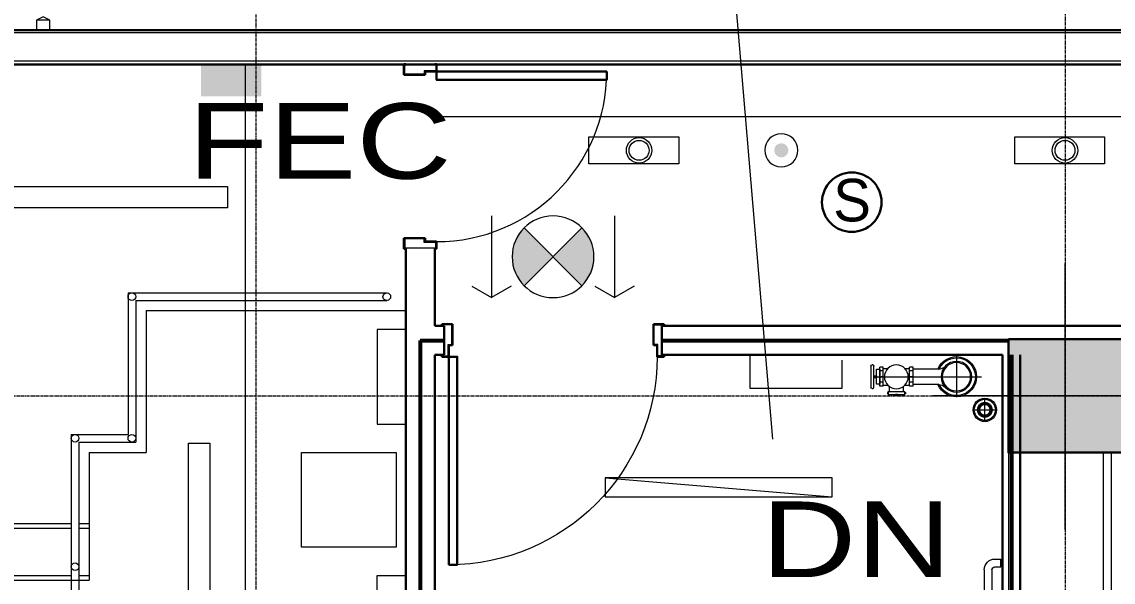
# Model space of a CAD drawing. Header units: inches. Extents: x -40190 to 0, y -3216 to 2257.
# Drawn here: x -30225.2 to -29994.6, y 981.7 to 1100.2 of the extents above; entities that cross this region are included whole.
import ezdxf
from ezdxf.enums import TextEntityAlignment as Align

# ---------------------------------------------------------------- set-up
doc = ezdxf.new("R2010")
doc.units = ezdxf.units.IN
doc.header["$LTSCALE"] = 0.5
doc.header["$MEASUREMENT"] = 0
for name, pattern in [('A113$0$CENTER', [2, 1.25, -0.25, 0.25, -0.25]), ('A113$0$DGN Style 2', [173.538547, 104.123128, -69.415419]), ('A113$0$DGN Style 3', [242.953966, 173.538547, -69.415419]), ('A113$0$DGN Style 4', [277.835214, 138.830838, -69.415419, 0.173539, -69.415419])]:
    doc.linetypes.add(name, pattern=pattern)
for name, color, linetype in [('A113$0$A-ANNO-IDEN', 8, 'Continuous'), ('A113$0$A-ANNO-PATT-1-12', 8, 'Continuous'), ('A113$0$A-ANNO-PATT-13-14', 8, 'Continuous'), ('A113$0$A-ANNO-TEXT', 8, 'Continuous'), ('A113$0$A-COLS-COLS13-14', 8, 'Continuous'), ('A113$0$A-DOOR', 8, 'Continuous'), ('A113$0$A-DOOR-FRAM', 8, 'Continuous'), ('A113$0$A-EQPM-FEC', 8, 'Continuous'), ('A113$0$A-FLOR-CURB', 8, 'Continuous'), ('A113$0$A-FLOR-HRAL', 8, 'Continuous'), ('A113$0$A-FLOR-SLEEVE', 8, 'Continuous'), ('A113$0$A-FLOR-SPRK', 8, 'Continuous'), ('A113$0$A-FLOR-STRS', 8, 'Continuous'), ('A113$0$A-GRID-COLS', 8, 'Continuous'), ('A113$0$A-GRID-GRDP0-15', 8, 'Continuous'), ('A113$0$A-WALL-FIRE', 8, 'Continuous'), ('A113$0$A-WALL-FULL-EXTR', 8, 'Continuous'), ('A113$0$A-WALL-FULL-INTR', 8, 'Continuous'), ('A113$0$E-ELEC-WIND-WASH', 8, 'Continuous'), ('A113$0$E-PANEL', 8, 'Continuous'), ('A113$0$S-BEAM', 8, 'Continuous'), ('A613$0$A-CLNG-LITE', 3, 'Continuous'), ('A613$0$A-CLNG-PATT', 8, 'Continuous'), ('A613$0$A-CLNG-SPNK', 8, 'Continuous'), ('A613$0$br613 - E-Lite', 8, 'Continuous'), ('A613$0$br613 - Level 36', 8, 'Continuous'), ('A613$0$Level 30', 8, 'Continuous'), ('XREF', 7, 'Continuous')]:
    doc.layers.add(name, color=color, linetype=linetype)
doc.styles.add('A113$0$style-Arial', font='arial.ttf')
doc.styles.add('A613$0$style-Arial', font='arial.ttf')

# ---------------------------------------------------------------- blocks, each defined once
blk = doc.blocks.new('*U585')
at = {"layer": 'A113$0$E-ELEC-WIND-WASH', "linetype": 'A113$0$DGN Style 3', "lineweight": 13, "flags": 128}
blk.add_lwpolyline([(1.44, 1.01), (0.01, 1.72), (-1.42, 1.01)], dxfattribs=at)
at = {"layer": 'A113$0$E-ELEC-WIND-WASH', "linetype": 'A113$0$DGN Style 3', "lineweight": 13}
blk.add_3dface([(-1.42, -1.08), (1.44, -1.08), (1.44, 1.01), (-1.42, 1.01)], dxfattribs=at)
blk = doc.blocks.new('A113$0$36D478_20')
at = {"layer": 'A113$0$A-DOOR', "linetype": 'Continuous', "lineweight": 0}
blk.add_arc((6.5, -0.85), 36, 270, 0, dxfattribs=at)
at = {"layer": 'A113$0$A-DOOR', "linetype": 'Continuous', "lineweight": 30}
blk.add_3dface([(42.5, -0.85), (42.5, -2.6), (6.5, -2.6), (6.5, -0.85)], dxfattribs=at)
at = {"layer": 'A113$0$A-DOOR-FRAM', "linetype": 'Continuous', "lineweight": 30}
for p, q in [((-0.37, -1.6), (-0.37, 0.65)), ((-0.37, 0.65), (0, 0.65)), ((6.5, 0.65), (6.12, 0.65)), ((6.5, 0.65), (6.5, -0.85)), ((4.08, -1.6), (-0.37, -1.6)), ((6.5, -0.85), (4.08, -0.85)), ((4.08, -0.85), (4.08, -1.6)), ((-0.37, -36.1), (-0.37, -38.35)), ((4.08, -36.1), (-0.37, -36.1)), ((4.08, -36.85), (4.08, -36.1)), ((6.5, -36.85), (4.08, -36.85)), ((6.5, -38.35), (6.5, -36.85)), ((-0.37, -38.35), (0, -38.35)), ((6.5, -38.35), (6.12, -38.35))]:
    blk.add_line(p, q, dxfattribs=at)
at = {"layer": 'A113$0$A-DOOR-FRAM', "linetype": 'Continuous', "lineweight": 13}
for p, q in [((-0.22, -1.45), (-0.22, 0.5)), ((-0.22, 0.5), (0, 0.5)), ((0, 0.5), (0, 0.65)), ((6.12, 0.65), (6.12, 0.5)), ((6.35, 0.5), (6.12, 0.5)), ((6.35, 0.5), (6.35, -0.7)), ((3.93, -1.45), (-0.22, -1.45)), ((6.35, -0.7), (3.93, -0.7)), ((3.93, -0.7), (3.93, -1.45)), ((3.93, -36.25), (-0.22, -36.25)), ((-0.22, -36.25), (-0.22, -38.2)), ((3.93, -37), (3.93, -36.25)), ((-0.22, -38.2), (0, -38.2)), ((0, -38.2), (0, -38.35)), ((6.35, -37), (3.93, -37)), ((6.12, -38.35), (6.12, -38.2)), ((6.35, -38.2), (6.12, -38.2)), ((6.35, -38.2), (6.35, -37))]:
    blk.add_line(p, q, dxfattribs=at)
blk = doc.blocks.new('*U602')
at = {"layer": 'A113$0$A-FLOR-SLEEVE', "linetype": 'Continuous', "lineweight": 13}
for radius in [2.48, 2.23]:
    blk.add_circle((23.59, -4.57), radius, dxfattribs=at)
at = {"layer": 'A113$0$A-FLOR-SLEEVE', "linetype": 'Continuous', "lineweight": 13, "extrusion": (0, 0, -1)}
for radius, start, end in [(4.25, 22.4795, 337.5205), (4, 23.9695, 336.0305)]:
    blk.add_arc((-17.59, 2.43), radius, start, end, dxfattribs=at)
at = {"layer": 'A113$0$A-FLOR-SPRK', "linetype": 'A113$0$DGN Style 4', "lineweight": 0}
for p, q in [((17.59, 6.76), (17.59, 2.43)), ((0.2, 2.43), (17.59, 2.43)), ((17.59, 2.43), (22.87, 2.43)), ((17.59, 2.43), (17.59, -1.9)), ((23.59, -7.05), (23.59, -2.1)), ((21.11, -4.57), (26.06, -4.57))]:
    blk.add_line(p, q, dxfattribs=at)
at = {"layer": 'A113$0$A-FLOR-SPRK', "linetype": 'Continuous', "lineweight": 13}
for p, q in [((1.39, 0.43), (1.39, 4.45)), ((2.14, 4.43), (1.39, 4.43)), ((2.12, 3.69), (1.39, 3.69)), ((2.12, 2.42), (1.39, 2.42)), ((2.14, 0.43), (2.14, 4.43)), ((2.14, 4.18), (3.08, 4.18)), ((6.67, 4.18), (7.68, 4.18)), ((7.68, 0.43), (7.68, 4.45)), ((8.43, 4.43), (7.68, 4.43)), ((8.41, 3.69), (7.68, 3.69)), ((8.41, 2.42), (7.68, 2.42)), ((8.43, 0.43), (8.43, 4.43)), ((13.9, 4.05), (8.43, 4.05)), ((2.12, 1.27), (1.37, 1.27)), ((2.14, 1.27), (1.39, 1.27)), ((2.14, 0.43), (1.39, 0.43)), ((2.14, 0.68), (3.08, 0.68)), ((3.43, -0.66), (3.43, 0.34)), ((6.43, -0.66), (6.43, 0.45)), ((6.69, 0.68), (7.68, 0.68)), ((8.41, 1.27), (7.66, 1.27)), ((8.43, 1.27), (7.68, 1.27)), ((8.43, 0.43), (7.68, 0.43)), ((13.9, 0.8), (8.43, 0.8)), ((3.18, -0.66), (6.68, -0.66)), ((3.18, -1.34), (3.18, -0.66)), ((3.18, -1.34), (6.68, -1.34)), ((6.68, -1.34), (6.68, -0.66))]:
    blk.add_line(p, q, dxfattribs=at)
at = {"layer": 'A113$0$A-FLOR-SPRK', "linetype": 'Continuous', "lineweight": 13, "flags": 128}
for points in [[(-0.49, 4.68), (-0.49, 0.17)], [(-0.09, 4.93), (-0.24, 4.93)], [(0.16, 0.17), (0.16, 4.68)], [(-0.24, -0.08), (-0.09, -0.08)]]:
    blk.add_lwpolyline(points, dxfattribs=at)
at = {"layer": 'A113$0$A-FLOR-SPRK', "linetype": 'Continuous', "lineweight": 13, "extrusion": (0, 0, -1)}
for radius in [3.25, 3]:
    blk.add_circle((-17.59, 2.43), radius, dxfattribs=at)
at = {"layer": 'A113$0$A-FLOR-SPRK', "linetype": 'Continuous', "lineweight": 30}
for radius in [1.48, 1.23]:
    blk.add_circle((23.59, -4.57), radius, dxfattribs=at)
at = {"layer": 'A113$0$A-FLOR-SPRK', "linetype": 'Continuous', "lineweight": 13, "extrusion": (0, 0, -1)}
for centre, radius, start, end in [((0.24, 4.68), 0.25, 0, 90), ((0.09, 4.68), 0.25, 90, 180), ((0.24, 0.17), 0.25, 270, 0), ((-13.84, -1.07), 1.87, 91.6029, 136.2822)]:
    blk.add_arc(centre, radius, start, end, dxfattribs=at)
at = {"layer": 'A113$0$A-FLOR-SPRK', "linetype": 'Continuous', "lineweight": 13}
for centre, radius, start, end in [((13.84, 5.92), 1.87, 271.6029, 316.2822), ((-0.09, 0.17), 0.25, 270, 360)]:
    blk.add_arc(centre, radius, start, end, dxfattribs=at)
at = {"layer": 'A113$0$A-FLOR-SPRK', "linetype": 'Continuous', "lineweight": 13, "extrusion": (0, 0, -1)}
blk.add_ellipse((4.89, 2.41), major_axis=(0, -2.52), ratio=0.999989, dxfattribs=at)
at = {"layer": 'A113$0$A-FLOR-SPRK', "linetype": 'A113$0$DGN Style 2', "lineweight": 0}
for points in [[(-6.53, 7.05), (-26.06, 7.05), (-26.06, 0.01), (-6.53, 0.01)], [(-3.84, 7.05), (-3.84, 7.05), (-3.84, 7.05)]]:
    blk.add_3dface(points, dxfattribs=at)
at = {"layer": 'A113$0$A-FLOR-SPRK', "linetype": 'Continuous', "lineweight": 13}
for points in [[(0.7, 2.18), (0.17, 2.18), (0.17, 2.62), (0.7, 2.62)], [(1.39, 0.86), (0.7, 0.86), (0.7, 4), (1.39, 4)], [(3.06, -1.15), (3.06, -0.87), (3.18, -0.87), (3.18, -1.15)], [(4.72, -1.34), (4.72, -1.49), (5.16, -1.49), (5.16, -1.34)], [(6.68, -1.15), (6.68, -0.87), (6.8, -0.87), (6.8, -1.15)]]:
    blk.add_3dface(points, dxfattribs=at)
blk = doc.blocks.new('*U604')
at = {"layer": 'A113$0$A-DOOR', "linetype": 'Continuous', "lineweight": 0, "extrusion": (0, 0, -1)}
blk.add_arc((22, 18.56), 44, 180, 270, dxfattribs=at)
at = {"layer": 'A113$0$A-DOOR', "linetype": 'Continuous', "lineweight": 30}
blk.add_3dface([(-22, -25.44), (-20.25, -25.44), (-20.25, 18.56), (-22, 18.56)], dxfattribs=at)
at = {"layer": 'A113$0$A-DOOR-FRAM', "linetype": 'Continuous', "lineweight": 30}
for p, q in [((-21.25, 25.44), (-23.5, 25.44)), ((-23.5, 25.44), (-23.5, 25.06)), ((-21.25, 20.98), (-21.25, 25.44)), ((21.25, 25.44), (23.5, 25.44)), ((21.25, 20.98), (21.25, 25.44)), ((23.5, 25.44), (23.5, 25.06)), ((-22, 18.56), (-22, 20.98)), ((-22, 20.98), (-21.25, 20.98)), ((22, 20.98), (21.25, 20.98)), ((22, 18.56), (22, 20.98)), ((-23.5, 18.56), (-23.5, 18.94)), ((-23.5, 18.56), (-22, 18.56)), ((23.5, 18.56), (22, 18.56)), ((23.5, 18.56), (23.5, 18.94))]:
    blk.add_line(p, q, dxfattribs=at)
at = {"layer": 'A113$0$A-DOOR-FRAM', "linetype": 'Continuous', "lineweight": 13}
for p, q in [((-23.35, 25.06), (-23.5, 25.06)), ((-21.4, 25.29), (-23.35, 25.29)), ((-23.35, 25.29), (-23.35, 25.06)), ((-21.4, 21.13), (-21.4, 25.29)), ((21.4, 21.13), (21.4, 25.29)), ((21.4, 25.29), (23.35, 25.29)), ((23.35, 25.29), (23.35, 25.06)), ((23.35, 25.06), (23.5, 25.06)), ((-22.15, 18.71), (-22.15, 21.13)), ((-22.15, 21.13), (-21.4, 21.13)), ((22.15, 21.13), (21.4, 21.13)), ((22.15, 18.71), (22.15, 21.13)), ((-23.5, 18.94), (-23.35, 18.94)), ((-23.35, 18.71), (-23.35, 18.94)), ((-23.35, 18.71), (-22.15, 18.71)), ((23.35, 18.71), (22.15, 18.71)), ((23.5, 18.94), (23.35, 18.94)), ((23.35, 18.71), (23.35, 18.94))]:
    blk.add_line(p, q, dxfattribs=at)
blk = doc.blocks.new('A113')
at = {"layer": 'A113$0$A-ANNO-IDEN', "lineweight": 0}
blk.add_line((-23335.4737, 1636.3996), (-23282.9138, 1011.9797), dxfattribs=at)
at = {"layer": 'A113$0$A-ANNO-PATT-1-12', "lineweight": 30}
blk.add_solid([(-23209.0239, 1009.1697, -4909.5523), (-23209.0239, 1033.1697, -4909.5523), (-23233.0239, 1009.1697, -4909.5523), (-23233.0239, 1033.1697, -4909.5523)], dxfattribs=at)
at = {"layer": 'A113$0$A-ANNO-PATT-13-14', "lineweight": 30, "extrusion": (0, 0, -1)}
blk.add_solid([(23209.0239, 1009.1489, 4909.5523), (23209.0239, 1033.1489, 4909.5523), (23233.0239, 1009.1489, 4909.5523), (23233.0239, 1033.1489, 4909.5523)], dxfattribs=at)
at = {"layer": 'A113$0$A-COLS-COLS13-14', "lineweight": 0}
for p, q in [((-23221.0239, 992.8748, -4909.5523), (-23221.0239, 1049.1489, -4909.5523)), ((-23221.0236, 992.8748, -4909.5523), (-23221.0236, 1049.1489, -4909.5523)), ((-23193.0239, 1021.1697, -4909.5523), (-23249.0239, 1021.1697, -4909.5523)), ((-23192.2739, 1021.1697, -4909.5523), (-23248.2739, 1021.1697, -4909.5523))]:
    blk.add_line(p, q, dxfattribs=at)
at = {"layer": 'A113$0$A-COLS-COLS13-14', "lineweight": 30}
blk.add_3dface([(-23233.0239, 1033.1489, -4909.5523), (-23209.0239, 1033.1489, -4909.5523), (-23209.0239, 1009.1489, -4909.5523), (-23233.0239, 1009.1489, -4909.5523)], dxfattribs=at)
at = {"layer": 'A113$0$A-EQPM-FEC', "lineweight": 13}
blk.add_solid([(-23390.8795, 1084.49, 1992.7541), (-23403.6295, 1084.49, 1992.7541), (-23390.8795, 1091.24, 1992.7541), (-23403.6295, 1091.24, 1992.7541)], dxfattribs=at)
at = {"layer": 'A113$0$A-FLOR-CURB', "lineweight": 0}
for p, q in [((-23729.1243, 1097.9901, 1992.7541), (-22922.8335, 1097.9901, 1992.7541)), ((-23456.0184, 1091.9901, 1992.7541), (-22922.8335, 1091.9901, 1992.7541))]:
    blk.add_line(p, q, dxfattribs=at)
at = {"layer": 'A113$0$A-FLOR-HRAL', "lineweight": 13}
for p, q in [((-23419.0861, 1042.9256, 1992.7541), (-23364.3405, 1042.9256, 1992.7541)), ((-23419.0861, 1042.9256, 1992.7541), (-23419.0861, 1012.985, 1992.7541)), ((-23367.8998, 1042.9256, 1992.7541), (-23364.3405, 1042.9256, 1992.7541)), ((-23417.4611, 1041.3006, 1992.7541), (-23364.3986, 1041.3006, 1992.7541)), ((-23417.4611, 1041.3006, 1992.7541), (-23417.4611, 1011.36, 1992.7541)), ((-23408.5939, 1041.3006, 1992.7541), (-23406.9611, 1041.3006, 1992.7541)), ((-23367.8998, 1041.3006, 1992.7541), (-23364.3986, 1041.3006, 1992.7541)), ((-23431.0811, 1012.985, 1992.7541), (-23431.0811, 971.985, 1992.7541)), ((-23431.0811, 1012.985, 1992.7541), (-23419.0861, 1012.985, 1992.7541)), ((-23429.4561, 1011.36, 1992.7541), (-23429.4561, 971.985, 1992.7541)), ((-23429.4561, 1011.36, 1992.7541), (-23417.4611, 1011.36, 1992.7541)), ((-23235.8984, 986.6186, 1992.7541), (-23234.6486, 986.6186, 1992.7541)), ((-23235.8984, 984.9707, 1992.7541), (-23234.6486, 984.9707, 1992.7541)), ((-23234.6486, 984.9707, 1992.7541), (-23234.6486, 986.6186, 1992.7541)), ((-23238.1484, 984.3431, 1992.7541), (-23238.1484, 853.2315, 1992.7541)), ((-23236.5234, 984.3431, 1992.7541), (-23236.5234, 853.2315, 1992.7541))]:
    blk.add_line(p, q, dxfattribs=at)
for centre in [(-23418.2736, 1042.1131, 1992.7541), (-23430.2686, 1012.1725, 1992.7541), (-23418.2736, 1012.1725, 1992.7541), (-23430.2686, 984.985, 1992.7541)]:
    blk.add_circle(centre, 0.8125, dxfattribs=at)
at = {"layer": 'A113$0$A-FLOR-HRAL', "lineweight": 13, "extrusion": (0, 0, -1)}
for centre, radius, start, end in [((23364.3986, 1042.1111, -1992.7541), 0.8146, 94.092187, 265.923029), ((23235.8984, 984.3686, -1992.7541), 2.25, 0.12651, 89.999997), ((23235.8984, 984.3457, -1992.7541), 0.625, 359.761896, 89.999997)]:
    blk.add_arc(centre, radius, start, end, dxfattribs=at)
at = {"layer": 'A113$0$A-FLOR-STRS', "lineweight": 13}
for p, q in [((-23415.2736, 1039.1697, 1992.7541), (-23360.3986, 1039.1697, 1992.7541)), ((-23415.2736, 1039.1697, 1992.7541), (-23415.2736, 1009.1725, 1992.7541)), ((-23367.8998, 1039.1697, 1992.7541), (-23360.3986, 1039.1697, 1992.7541)), ((-23427.2686, 1009.1725, 1992.7541), (-23415.2736, 1009.1725, 1992.7541)), ((-23427.2686, 1009.1725, 1992.7541), (-23427.2686, 982.1725, 1992.7541)), ((-23501.4578, 994.1725, 1992.7541), (-23431.0811, 994.1725, 1992.7541)), ((-23429.4561, 994.1725, 1992.7541), (-23427.2686, 994.1725, 1992.7541)), ((-23501.4578, 993.1725, 1992.7541), (-23431.0811, 993.1725, 1992.7541)), ((-23429.4561, 993.1725, 1992.7541), (-23427.2686, 993.1725, 1992.7541)), ((-23501.4578, 983.1725, 1992.7541), (-23431.0811, 983.1725, 1992.7541)), ((-23429.4561, 983.1725, 1992.7541), (-23427.2686, 983.1725, 1992.7541)), ((-23501.4578, 982.1725, 1992.7541), (-23427.2686, 982.1725, 1992.7541)), ((-23429.4561, 982.1725, 1992.7541), (-23427.2686, 982.1725, 1992.7541))]:
    blk.add_line(p, q, dxfattribs=at)
at = {"layer": 'A113$0$A-FLOR-STRS', "lineweight": 13, "extrusion": (0, 0, -1)}
blk.add_arc((23364.3986, 1042.1111, -1992.7541), 0.8146, 265.781464, 89.104329, dxfattribs=at)
at = {"layer": 'A113$0$A-GRID-COLS', "lineweight": 0}
blk.add_line((-23217.4113, 1021.1697, -4909.5523), (-23242.7081, 1021.1697, -4909.5523), dxfattribs=at)
at = {"layer": 'A113$0$A-GRID-GRDP0-15', "linetype": 'A113$0$CENTER', "lineweight": 0}
for p, q in [((-23221.0236, 2113.2362), (-23221.0236, -676.9055)), ((-23392.0337, 367.1574), (-23392.0337, 2029.5617)), ((-23884.5631, 1021.1697), (-20452.7577, 1021.1697))]:
    blk.add_line(p, q, dxfattribs=at)
at = {"layer": 'A113$0$A-WALL-FIRE', "lineweight": 53}
for p, q in [((-23357.3361, 1032.852, 1992.7541), (-23352.2736, 1032.852, 1992.7541)), ((-23357.3361, 1032.852, 1992.7541), (-23357.3361, 805.9368, 1992.7541)), ((-23306.2717, 1032.8572, 1992.7541), (-23233.0239, 1032.8572, 1992.7541)), ((-23232.3986, 1029.7947, 1992.7541), (-23232.3986, 776.9229, 1992.7541))]:
    blk.add_line(p, q, dxfattribs=at)
at = {"layer": 'A113$0$A-WALL-FULL-EXTR', "lineweight": 30}
for p, q in [((-22922.8335, 1098.4865, 1992.7541), (-23476.7492, 1098.4901, 1992.7541)), ((-23455.2684, 1091.2368, 1992.7541), (-23360.3986, 1091.2368, 1992.7541)), ((-23360.3986, 1091.2401, 1992.7541), (-22922.8335, 1091.2401, 1992.7541))]:
    blk.add_line(p, q, dxfattribs=at)
at = {"layer": 'A113$0$A-WALL-FULL-INTR', "lineweight": 30}
for p, q in [((-23360.3986, 1052.3882, 1992.7541), (-23360.3986, 787.0919, 1992.7541)), ((-23354.2736, 1052.3882, 1992.7541), (-23354.2736, 1035.9197, 1992.7541)), ((-23354.2736, 1035.9197, 1992.7541), (-23352.2736, 1035.9197, 1992.7541)), ((-23352.2736, 1035.9197, 1992.7541), (-23352.2736, 1029.7947, 1992.7541)), ((-23306.2717, 1035.9197, 1992.7541), (-23207.0239, 1035.9197, 1992.7541)), ((-23306.2717, 1035.9197, 1992.7541), (-23306.2716, 1029.7947, 1992.7541)), ((-23354.2736, 1029.7947, 1992.7541), (-23352.2736, 1029.7947, 1992.7541)), ((-23354.2736, 1029.7947, 1992.7541), (-23354.2736, 807.7948, 1992.7541)), ((-23306.2717, 1029.7947, 1992.7541), (-23234.2736, 1029.7947, 1992.7541)), ((-23234.2736, 1029.7947, 1992.7541), (-23234.2736, 807.7947, 1992.7541)), ((-23230.5236, 1029.7947, 1992.7541), (-23230.5236, 778.7951, 1992.7541))]:
    blk.add_line(p, q, dxfattribs=at)
at = {"layer": 'A113$0$A-WALL-FULL-INTR', "lineweight": 13}
blk.add_line((-23354.2736, 1052.3882, 1992.7541), (-23360.3986, 1052.3882, 1992.7541), dxfattribs=at)
at = {"layer": 'A113$0$A-WALL-FULL-INTR', "lineweight": 0}
blk.add_line((-23211.274, 562.1223, 1992.7541), (-23211.2734, 1009.1489, 1992.7541), dxfattribs=at)
at = {"layer": 'A113$0$A-WALL-FULL-INTR', "lineweight": 30, "elevation": 1992.7541, "flags": 128}
blk.add_lwpolyline([(-23211.0222, 1009.1697), (-23230.6063, 1009.1697)], dxfattribs=at)
at = {"layer": 'A113$0$E-PANEL', "lineweight": 13}
for points in [[(-23360.3985, 1035.1488, 1992.7541), (-23366.3985, 1035.1488, 1992.7541), (-23366.3985, 1015.1488, 1992.7541), (-23360.3985, 1015.1488, 1992.7541)], [(-23382.3985, 1009.1488, 1992.7541), (-23362.3985, 1009.1488, 1992.7541), (-23362.3985, 989.1488, 1992.7541), (-23382.3985, 989.1488, 1992.7541)], [(-23360.3985, 963.1488, 1992.7541), (-23366.3985, 963.1488, 1992.7541), (-23366.3985, 983.1488, 1992.7541), (-23360.3985, 983.1488, 1992.7541)]]:
    blk.add_3dface(points, dxfattribs=at)
at = {"layer": 'A113$0$S-BEAM', "lineweight": 0}
for p, q in [((-23233.0239, 1009.1696, 1992.7541), (-23233.023, 379.1574, 1992.7541)), ((-23213.0239, 1009.1697, 1992.7541), (-23213.023, 379.1574, 1992.7541))]:
    blk.add_line(p, q, dxfattribs=at)
at = {"layer": 'A113$0$A-DOOR', "lineweight": 0}
blk.add_blockref('A113$0$36D478_20', (-23360.3988, 1090.592, 1992.7541), dxfattribs=at)
at = {"layer": 'A113$0$A-DOOR-FRAM', "lineweight": 13}
blk.add_blockref('*U604', (-23329.2724, 1010.8573, 1992.7541), dxfattribs=at)
at = {"layer": 'A113$0$A-FLOR-SPRK', "lineweight": 0}
blk.add_blockref('*U602', (-23261.6088, 1022.7438, 1992.7541), dxfattribs=at)
at = {"layer": 'A113$0$E-ELEC-WIND-WASH', "lineweight": 13}
blk.add_blockref('*U585', (-23437.0384, 1099.5684, 1992.7541), dxfattribs=at)
at = {"layer": 'A113$0$A-ANNO-TEXT', "lineweight": 13, "style": 'A113$0$style-Arial', "width": 1.246875}
blk.add_text('FEC', height=16, dxfattribs=at).set_placement((-23406.4468, 1083.0512), align=Align.TOP_LEFT)
blk.add_text('DN', height=16, dxfattribs=at).set_placement((-23285.3095, 982.7953))
blk = doc.blocks.new('*U974')
at = {"layer": 'A613$0$br613 - E-Lite', "linetype": 'Continuous', "lineweight": 0}
blk.add_line((-24, 2), (24, -2), dxfattribs=at)
at = {"layer": 'A613$0$br613 - E-Lite', "linetype": 'Continuous', "lineweight": 13}
blk.add_3dface([(-24, -2), (24, -2), (24, 2), (-24, 2)], dxfattribs=at)
blk = doc.blocks.new('*U981')
at = {"layer": 'A613$0$br613 - Level 36', "linetype": 'Continuous', "lineweight": 30}
for points in [[(-6.11, -6.11), (-6.33, -5.88), (-6.56, -5.63), (-6.81, -5.32), (-7.04, -5.01), (-7.26, -4.69), (-7.44, -4.4), (-7.61, -4.1), (-7.77, -3.78), (-8, -3.27), (-8.23, -2.62), (-8.36, -2.18), (-8.45, -1.79), (-8.55, -1.22), (-8.62, -0.54), (-8.64, 0.09), (-8.6, 0.82), (-8.5, 1.56), (-8.41, 1.99), (-8.19, 2.74), (-7.91, 3.48), (-7.52, 4.26), (-7, 5.07), (-6.56, 5.62), (-6.11, 6.11), (0, 0)], [(6.11, -6.11), (0, 0), (6.11, 6.11), (6.33, 5.88), (6.56, 5.63), (6.8, 5.32), (7.04, 5.01), (7.26, 4.68), (7.44, 4.4), (7.61, 4.1), (7.77, 3.78), (8, 3.27), (8.23, 2.62), (8.36, 2.18), (8.45, 1.79), (8.55, 1.21), (8.62, 0.54), (8.64, -0.1), (8.6, -0.82), (8.5, -1.56), (8.41, -2), (8.19, -2.75), (7.91, -3.48), (7.52, -4.26), (7, -5.07), (6.56, -5.63)]]:
    blk.add_hatch(color=256, dxfattribs=at).paths.add_polyline_path(points)
at = {"layer": 'A613$0$br613 - Level 36', "linetype": 'Continuous', "lineweight": 13}
for p, q in [((-12.99, 8.64), (-12.99, -8.64)), ((12.99, 8.64), (12.99, -8.64)), ((6.11, -6.11), (-6.11, 6.11)), ((-6.11, -6.11), (6.11, 6.11)), ((-17.15, -6.24), (-12.99, -8.64)), ((-8.83, -6.24), (-12.99, -8.64)), ((8.83, -6.24), (12.99, -8.64)), ((17.15, -6.24), (12.99, -8.64))]:
    blk.add_line(p, q, dxfattribs=at)
at = {"layer": 'A613$0$br613 - Level 36', "linetype": 'Continuous', "lineweight": 13, "extrusion": (0, 0, -1)}
blk.add_circle((0, 0), 8.64, dxfattribs=at)
blk = doc.blocks.new('*U962')
at = {"layer": 'A613$0$A-CLNG-LITE', "linetype": 'Continuous', "lineweight": 0}
for radius in [2.69, 2.11]:
    blk.add_circle((0, 0), radius, dxfattribs=at)
blk = doc.blocks.new('*U991')
at = {"layer": 'A613$0$A-CLNG-SPNK', "linetype": 'Continuous', "lineweight": 0, "extrusion": (0, 0, -1)}
h = blk.add_hatch(color=256, dxfattribs=at)
edge = h.paths.add_edge_path()
edge.add_arc((0, 0), 1.5, 0, 360)
blk.add_circle((0, 0), 3.5, dxfattribs=at)
blk = doc.blocks.new('*U1002')
at = {"layer": 'A613$0$Level 30', "linetype": 'Continuous', "lineweight": 30}
blk.add_circle((0.01, -0.44), 6.29, dxfattribs=at)
at = {"layer": 'A613$0$Level 30', "linetype": 'Continuous', "lineweight": 30, "style": 'A613$0$style-Arial', "width": 0.95}
blk.add_text('S', height=9, dxfattribs=at).set_placement((-3.91, -4.5))
blk = doc.blocks.new('A613')
at = {"layer": 'A613$0$A-CLNG-LITE', "lineweight": 0}
for points in [[(-23302.71, 1075.93, 2679.43), (-23302.71, 1070.18, 2679.43), (-23321.71, 1070.18, 2679.43), (-23321.71, 1075.93, 2679.43)], [(-23212.71, 1075.93, 2679.43), (-23212.71, 1070.18, 2679.43), (-23231.71, 1070.18, 2679.43), (-23231.71, 1075.93, 2679.43)]]:
    blk.add_3dface(points, dxfattribs=at)
at = {"layer": 'A613$0$A-CLNG-PATT', "lineweight": 13}
blk.add_line((-23354.27, 1080.24, 2679.43), (-21430.79, 1080.24, 2679.43), dxfattribs=at)
at = {"layer": 'A613$0$A-CLNG-SPNK', "lineweight": 0, "elevation": 2679.43, "flags": 128}
blk.add_lwpolyline([(-23360.4, 830.81), (-23394.29, 830.81), (-23394.29, 1091.24)], dxfattribs=at)
at = {"layer": 'A613$0$br613 - E-Lite', "lineweight": 13}
for points in [[(-23446.03, 1065.42, 2679.43), (-23398.03, 1065.42, 2679.43), (-23398.03, 1060.92, 2679.43), (-23446.03, 1060.92, 2679.43)], [(-23401.78, 1011.16, 2679.43), (-23401.78, 963.16, 2679.43), (-23406.28, 963.16, 2679.43), (-23406.28, 1011.16, 2679.43)]]:
    blk.add_3dface(points, dxfattribs=at)
at = {"layer": 'A613$0$A-CLNG-LITE', "lineweight": 0}
for p in [(-23311.08, 1073.05, 2679.43), (-23221.08, 1073.05, 2679.43)]:
    blk.add_blockref('*U962', p, dxfattribs=at)
at = {"layer": 'A613$0$A-CLNG-SPNK', "lineweight": 0}
blk.add_blockref('*U991', (-23281.03, 1073.06, 2679.43), dxfattribs=at)
at = {"layer": 'A613$0$br613 - E-Lite', "lineweight": 13}
blk.add_blockref('*U974', (-23294.27, 1001.79, 2679.43), dxfattribs=at)
at = {"layer": 'A613$0$br613 - Level 36', "lineweight": 13}
blk.add_blockref('*U981', (-23329.27, 1050.54, 2679.43), dxfattribs=at)
at = {"layer": 'A613$0$Level 30', "lineweight": 30}
blk.add_blockref('*U1002', (-23266.15, 1062.53, 2679.43), dxfattribs=at)

msp = doc.modelspace()

# ---------------------------------------------------------------- block references
at = {"layer": 'XREF'}
for name in ['A113', 'A613']:
    msp.add_blockref(name, (-6783.71, 0), dxfattribs=at)

doc.saveas('drawing.dxf')
